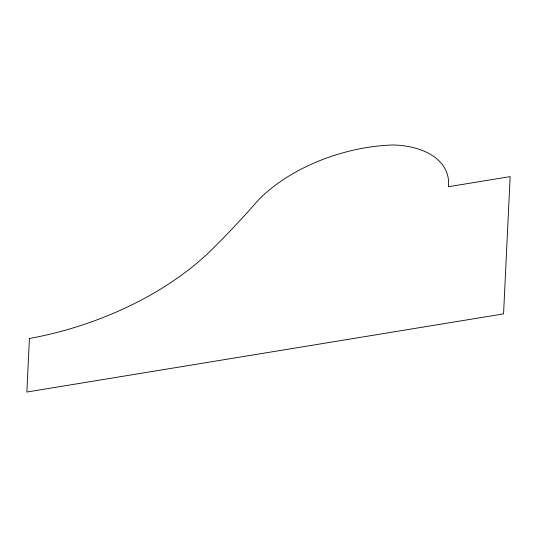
<?xml version="1.0" encoding="UTF-8"?>
<svg xmlns="http://www.w3.org/2000/svg" width="537" height="537" viewBox="0 0 537 537"><rect width="100%" height="100%" fill="white"/><g stroke="black" fill="none" stroke-linecap="round" stroke-linejoin="round"><path stroke-width="0.81" d="M29.421 338.498L26.85 392.03L503.558 313.89L510.15 176.606L448.375 186.735A83.839 49.518 -16.1 0 0 393.091 144.97A132.874 78.476 -16.1 0 0 258.284 200.14A975.823 576.329 -16.1 0 1 210.329 251.068A236.978 139.962 -16.1 0 1 29.421 338.498"/></g></svg>
